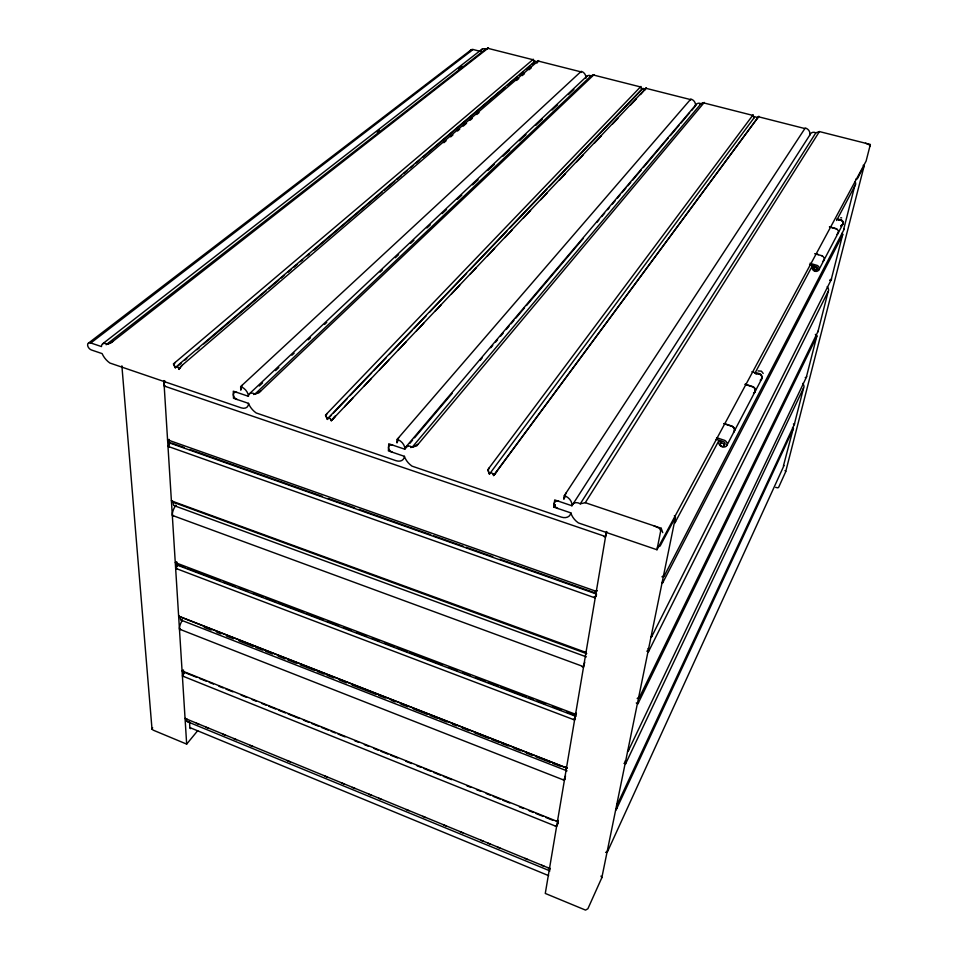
<?xml version="1.0" encoding="UTF-8"?>
<svg xmlns="http://www.w3.org/2000/svg" width="958" height="958" viewBox="0 0 958 958"><rect width="100%" height="100%" fill="white"/><g stroke="black" fill="none" stroke-linecap="round" stroke-linejoin="round"><path stroke-width="1.44" d="M869.852 146.43L869.157 144.622L865.517 143.233L819.401 131.569L815.833 132.839A4.167 3.916 23.7 0 0 809.833 135.03L571.914 505.752L554.706 499.932L553.712 507.069L570.86 512.901A16.621 12.418 32.3 0 0 578.393 522.924L656.972 549.748L866.092 161.124L870.367 144.454L865.517 143.233M690.598 100.243L690.443 99.56L645.955 88.304L331.288 420.742A2.239 1.581 42.5 0 0 329.36 418.287A2.239 1.581 42.5 0 0 327.373 419.412L325.469 415.173L640.902 86.436L641.848 89.525L549.054 186.87M240.721 389.128L240.662 386.601L241.644 386.996L240.745 390.169L241.045 386.828L242.997 384.433L581.207 71.335L581.901 71.563A5.844 5.149 54.1 0 1 585.877 78.161A4.024 3.569 53.6 0 1 591.038 75.91L593.601 75.059L640.531 86.938L641.573 88.627M397.187 439.339L398.241 439.746L396.995 442.919L397.187 439.339L690.826 99.057L691.544 99.285A5.904 5.425 45.4 0 1 695.46 105.979L691.592 110.541M397.055 441.877L398.636 437.674M575.77 716.057L576.201 714.309M564.334 495.633L565.448 496.076L563.807 499.25L564.334 495.633L805.247 127.989L806.001 128.228A6.035 5.664 25.8 0 1 809.833 135.03M606.426 531.51L545.282 893.443L585.542 910.1L587.889 908.735L601.828 877.696L675.474 517.188L674.348 515.644M563.963 498.184L566.022 493.059M565.448 496.076A9.317 6.946 33.3 0 1 571.914 505.752A6.443 4.814 32.7 0 1 580.285 503.812L585.278 502.699L661.224 528.277L656.972 549.748M197.707 730.667L186.666 744.103L153.304 730.2L152.011 729.158L152.645 727.685M818 331.456L638.866 698.55M828.107 291.759L817.916 331.791L818.336 330.953M803.534 388.194L794.23 424.717L617.084 805.055M775.669 487.382L777.932 487.85L778.71 487.179L785.632 471.887L864.116 166.009L863.206 165.267M864.116 166.009L857.35 178.775L855.662 179.266M558.083 821.317L558.047 822.778M675.474 517.188L660.158 545.988L657.332 547.198M558.227 822.455L556.586 826.538L182.391 675.977L184.355 672.36A1.868 0.742 -65.7 0 1 183.361 672.66A1.868 0.742 -65.7 0 1 183.505 671.031M575.399 717.985L574.584 719.985L175.637 568.334L177.733 564.633L184.726 567.292M595.625 596.918L596.487 594.87L595.158 597.133L593.086 597.193L167.985 446.368L170.225 442.596M557.748 823.64L556.55 825.772L555.293 826.012M784.039 465.468L607.576 851.518L605.612 852.44M616.066 810.037L793.523 428.262M802.66 383.404A5.7 4.73 22.7 0 1 803.966 387.092L625.466 764.089L625.538 763.382A7.999 5.221 28.6 0 0 625.011 761.083M794.649 423.843L794.23 424.717L793.404 423.999M628.077 751.323L806.708 376.542M637.717 704.214L817.09 335.803L815.33 334.378M404.803 449.206A6.227 4.503 39.6 0 1 412.263 447.123L416.718 445.913L703.843 102.949L753.132 115.475L753.994 117.942L489.43 474.138L487.706 469.827L753.12 114.804L753.73 117.032M183.78 673.426L182.954 675.498L183.505 676.42M827.209 286.658A5.952 5.197 21 0 1 828.55 290.633L648.422 651.859L648.518 651.057A8.514 5.976 28.6 0 0 647.967 648.47M651.404 637.262L831.568 279.041L829.76 280.383M662.445 583.314L842.98 234.243M177.122 565.723L176.236 567.855L176.823 568.777M663.774 576.812L844.345 228.902M720.871 443.219A2.203 1.76 26.9 0 1 721.075 442.321L721.673 441.614L719.207 441.255A4.347 3.473 26.9 0 0 721.182 446.38A4.347 3.473 26.9 0 0 726.775 445.554L734.127 431.519M734.235 431.304L754.88 391.93M755.012 391.69L761.598 379.129M814.001 268.539A1.82 1.605 21.7 0 1 814.12 267.318L814.659 266.671L812.576 266.456A3.581 3.161 21.7 0 0 814.084 270.91A3.581 3.161 21.7 0 0 818.839 269.916L838.034 233.297M838.13 233.129L842.681 224.447M718.943 440.5L674.755 523.104L674.875 522.17A9.113 6.91 28.8 0 0 674.312 519.248M754.868 373.321L812.647 265.306M836.597 220.508L855.614 184.475A6.251 5.748 17.3 0 0 855.099 181.493M169.578 443.698L168.62 445.877L169.243 446.811M581.027 72.509L580.764 71.814L538.109 61.025L537.007 62.953L536.72 61.899M536.995 62.593A1.461 1.257 56.2 0 0 534.372 62.294L533.343 59.24L173.386 363.944L175.434 368.123A2.191 1.461 46.6 0 1 177.17 366.962A2.191 1.461 46.6 0 1 179.11 369.369L180.763 366.423L538.612 60.57L537.474 62.258M489.023 468.079L488.269 470.115L488.927 472.869M608.354 849.806L607.097 851.446M179.601 368.507L182.499 364.95M628.879 749.623L627.538 751.312M617.874 803.343L616.653 804.648M585.278 502.699L819.401 131.569M652.23 635.621L650.817 637.357M580.285 503.812L815.833 132.839M553.712 507.069L555.353 504.579M639.681 696.873L637.178 698.478M626.257 762.388L623.957 763.43M616.856 808.312L615.719 809.223M645.967 88.364L640.495 94.555M664.601 575.195L661.942 576.824M575.243 718.201L573.195 719.446M649.237 650.195L646.806 651.189M489.43 474.138A2.299 1.7 36.5 0 1 491.717 473.036A2.299 1.7 36.5 0 1 493.621 475.551L758.473 116.768L805.031 128.6M331.887 419.891L334.857 416.215M638.519 702.525L637.333 703.388L636.268 702.956M758.305 117.008L758.868 116.253L493.621 475.551L493.142 474.066M327.013 413.569L326.115 415.485L326.822 418.179M645.129 89.525L646.399 87.825L645.728 88.531M497.394 470.893L494.352 474.701M570.86 512.901A9.281 6.898 33.2 0 1 561.244 517.081L412.012 466.139A16.047 11.64 39.3 0 1 404.384 456.331A8.981 6.455 39.9 0 1 396.025 460.69L256.169 412.958A15.675 10.813 44.3 0 1 248.481 403.354L233.489 398.253L233.297 391.175L248.397 396.289A6.083 4.191 44.6 0 1 254.984 394.049L258.959 392.768L593.601 75.059M558.286 820.407L557.436 821.533L182.068 670.899L183.589 670.145L182.667 670.828L183.194 671.342M675.127 522.122L675.606 521.511M663.271 581.686L662.026 582.464M757.443 117.966L758.473 116.768M405.593 447.29L696.167 104.446M405.833 448.093L407.761 445.817M409.701 443.53L412.599 440.117M414.527 437.83L452.176 393.355M480.174 360.28L482.102 358.005M490.795 347.742L492.723 345.467M495.621 342.042L497.549 339.755M500.447 336.342L503.345 332.917M506.243 329.492L509.129 326.079M511.069 323.792L513.967 320.367M515.895 318.092L524.577 307.829M526.517 305.542L583.41 238.255M596.99 222.304L598.858 220.005M601.756 216.58L604.654 213.167M607.611 209.754L609.48 207.467M612.437 204.054L615.275 200.617M617.263 198.354L620.101 194.917M622.029 192.642L625.897 188.079M627.885 185.804L630.723 182.379M632.711 180.104L641.345 169.829M643.321 167.566L668.373 137.904M670.361 135.629L678.994 125.354M680.982 123.091L689.616 112.816M703.723 103.201L704.334 102.47L699.819 104.218M175.134 362.471L174.105 364.268L174.835 366.89M332.318 419.664L335.396 416.407M344.652 406.659L352.867 397.989M364.16 386.062L371.357 378.482M379.572 369.812L388.816 360.052M398.061 350.305L406.276 341.635M416.55 330.797L423.747 323.217M435.04 311.29L441.207 304.788M451.481 293.95L459.696 285.28M469.971 274.443L476.138 267.941M487.43 256.026L494.627 248.433M504.89 237.596L512.087 230.016M523.391 218.101L530.576 210.509M540.851 199.671L547.018 193.169M559.34 180.164L565.507 173.661M576.8 161.746L582.967 155.244M594.271 143.317L601.456 135.737M612.761 123.822L617.898 118.397M630.22 105.392L636.387 98.89M327.648 418.61L642.147 88.89M327.373 419.412L331.492 415.089M333.552 412.922L346.964 398.863M350.053 395.618L371.704 372.913M373.764 370.746L386.134 357.765M389.235 354.52L411.916 330.726M413.976 328.558L426.358 315.577M429.447 312.332L466.57 273.401M469.659 270.156L506.782 231.213M509.872 227.968L546.994 189.037M564.945 779.105L562.502 779.572L179.457 629.143L179.445 628.412A7.58 3.137 -66.2 0 1 182.259 620.545M418.119 444.225L412.443 447.063M248.553 403.378A8.778 5.999 44.7 0 1 241.188 407.845L109.859 363.022A15.412 10.023 47.7 0 1 102.123 353.61L91.501 350.005A4.323 2.778 48.1 0 1 87.633 345.287A4.323 2.778 48.1 0 1 90.818 342.976L101.476 346.58A5.976 3.88 47.9 0 1 107.404 344.257L110.948 342.904L487.909 48.331L532.911 59.707L534.061 61.396M591.038 75.91L254.984 394.049L253.571 394.504M593.421 75.287L594.152 74.616L589.936 76.377M249.331 393.87L586.847 76.221M259.223 386.002L262.552 382.949M275.557 370.614L278.826 367.537M291.891 355.226L294.13 353.191M308.213 339.827L310.452 337.791M324.546 324.439L326.726 322.379M380.075 272.096L382.242 270.048M395.307 257.738L398.576 254.648M410.551 243.368L413.88 240.302M426.885 227.968L430.202 224.914M442.129 213.61L446.476 209.503M457.373 199.24L461.78 195.145M472.605 184.87L478.102 179.757M487.85 170.5L494.388 164.345M503.094 156.142L509.68 149.999M519.428 140.742L526.002 134.599M535.75 125.354L542.288 119.199M552.083 109.954L557.58 104.841M568.417 94.567L573.902 89.441M240.662 386.601L242.314 385.08M443.841 142.718L446.117 140.778M450.655 136.886L452.93 134.934M457.469 131.042L459.744 129.102M463.157 126.181L466.558 123.271M469.971 120.349L472.246 118.409M476.785 114.517L479.06 112.565M516.554 80.472L518.829 78.52M522.23 75.598L524.505 73.658M529.056 69.766L531.319 67.826M175.901 367.046L534.851 61.432M177.697 366.184L181.11 363.286M184.523 360.376L186.786 358.448M197.013 349.73L199.288 347.802M203.826 343.922L266.3 290.693M268.575 288.765L278.802 280.047M281.065 278.119L284.478 275.209M287.879 272.312L291.292 269.402M293.567 267.474L296.968 264.564M300.381 261.666L302.656 259.726M307.195 255.858L309.47 253.918M314.008 250.05L382.158 191.983M384.433 190.043L394.66 181.337M396.923 179.397L401.474 175.53M403.749 173.59L407.15 170.692M410.563 167.782L412.826 165.842M416.239 162.944L419.652 160.046M423.053 157.136L504.842 87.453M507.105 85.513L517.332 76.808M519.607 74.868L523.008 71.97M526.421 69.06L529.822 66.162M532.097 64.222L534.372 62.294M597.205 590.619L596.307 591.373L167.578 439.842L169.315 439.483L168.249 439.866L168.847 440.297M260.588 391.223L255.151 393.989M377.105 132.12L379.464 130.276M458.379 68.88L461.912 66.126M487.909 48.331L485.61 49.205L106.146 344.724M487.682 48.535L488.496 47.9L484.58 49.672M102.662 343.79L482.03 49.217M90.818 342.976L473.048 49.505L479.467 51.133M88.423 343.156L471.168 49.828M112.757 341.491L107.547 344.197M829.951 280.263L831.149 279.856L842.573 235.021L841.878 233.393M805.199 377.62L806.289 377.404L816.683 336.641L816.036 334.989M557.879 820.85L556.131 821.006M701.136 103.703L703.843 102.949M758.077 370.926L761.394 371.153L763.203 373.452M596.774 590.906L594.81 590.846M410.683 447.542L412.263 447.123L701.005 103.763A4.072 3.76 44.3 0 0 695.58 105.416M583.422 666.612L172.308 515.392L172.308 514.566A7.951 3.604 -67.7 0 1 175.865 505.513M605.384 536.516L164.201 386.026L164.177 385.092A8.418 4.155 -70.2 0 1 164.944 380.949M840.729 217.777L841.651 217.873M783.405 466.019L793.212 428.729L792.505 427.496M829.52 226.759L836.729 228.83M829.484 226.95L836.633 228.998A3.425 3.078 19.6 0 1 836.837 234.399M815.066 253.678L817.928 254.469M815.078 253.846L818.371 254.6M818.288 254.744L822.431 255.846M809.965 263.294L817.342 265.474A3.581 3.161 21.7 0 1 818.839 269.916M809.594 264.791L816.539 266.815A1.82 1.605 21.7 0 1 815.318 269.749M175.985 505.273A5.508 2.515 -67.9 0 1 173.266 502.267L586.571 653.643L585.997 652.446L172.069 501.118L173.937 502.83M836.981 218.903L841.292 220.184A3.389 3.054 19 0 1 840.693 225.825M574.153 713.746L576.429 713.303L575.554 714.273L175.278 562.597L176.895 562.011L175.913 562.574L176.464 563.053M751.91 371.716L759.814 374.243M745.264 384.206L753.192 386.757A4.119 3.389 25.8 0 1 755.407 389.966A4.119 3.389 25.8 0 1 753.647 392.876M745.061 384.421L753.06 386.996A4.119 3.389 25.8 0 1 755.287 390.205A4.119 3.389 25.8 0 1 753.515 393.115M724.14 423.52L732.319 426.226A4.287 3.449 26.6 0 1 733.648 431.998M723.961 423.723L732.199 426.442A4.287 3.449 26.6 0 1 733.529 432.214M716.596 437.698L724.799 440.429A4.347 3.473 26.9 0 1 726.775 445.554M716.129 439.351L723.901 441.901A2.203 1.76 26.9 0 1 723.685 445.242M404.456 456.355L388.397 450.895L388.756 443.782L404.875 449.23A9.017 6.502 40.1 0 0 398.241 439.746M603.935 536.516L605.48 537.055L605.672 536.097A9.209 1.688 -71.4 0 1 606.857 531.69M179.793 616.605L178.643 616.15L567.172 768.184L179.278 616.497L181.002 617.706M171.638 443.087L184.319 447.578M189.947 449.565L322.355 496.412M327.983 498.411L354.747 507.884M358.975 509.369L430.813 534.792M433.627 535.785L463.205 546.252M466.031 547.246L492.783 556.718M499.837 559.209L595.613 593.098M169.374 442.871L596.559 594.08M593.709 597.409L595.205 597.948M174.272 505.68L586.368 656.877M172.62 501.118L171.386 500.663L173.194 502.208M653.955 525.834L659.463 528.301L660.697 530.828M582.069 666.636L583.506 667.175L583.661 666.337A8.646 1.449 -70.6 0 1 584.751 662.337M187.529 568.345L219.693 580.548M223.885 582.141L235.069 586.38M239.272 587.972L247.655 591.146M253.259 593.265L263.043 596.978M265.845 598.043L275.629 601.756M278.431 602.822L303.602 612.366M306.392 613.419L323.181 619.778M327.373 621.371L338.569 625.622M344.161 627.741L351.155 630.388M356.747 632.508L366.531 636.22M372.123 638.339L379.117 640.998M384.721 643.117L394.504 646.83M397.307 647.883L407.09 651.596M409.892 652.661L442.057 664.852M449.051 667.51L457.433 670.684M463.037 672.803L470.031 675.462M475.623 677.581L485.407 681.294M488.209 682.347L497.992 686.06M500.794 687.125L525.966 696.67M528.768 697.735L532.959 699.316M537.151 700.909L545.545 704.094M552.538 706.741L560.933 709.926M566.525 712.045L573.519 714.704M176.931 565.016L575.854 716.333M204.246 627.334L211.227 630.053M216.795 632.232L220.987 633.861M226.555 636.04L233.536 638.758M239.105 640.938L253.056 646.375M255.846 647.464L262.815 650.183M265.606 651.272L272.575 654.003M278.155 656.17L285.125 658.9M287.915 659.978L296.285 663.247M300.465 664.876L314.416 670.325M317.194 671.414L324.175 674.133M326.965 675.222L333.935 677.941M339.515 680.12L346.485 682.838M352.065 685.018L375.764 694.263M378.554 695.352L385.523 698.083M391.104 700.25L395.283 701.891M400.863 704.058L407.833 706.788M413.413 708.956L427.364 714.405M430.154 715.494L437.123 718.213M439.914 719.302L446.883 722.021M452.463 724.2L456.643 725.829M462.223 728.008L469.192 730.726M474.773 732.906L488.712 738.343M491.502 739.432L498.471 742.151M501.262 743.24L508.243 745.971M513.811 748.138L520.793 750.868M526.361 753.036L531.941 755.215M536.133 756.844L550.072 762.293M552.862 763.382L559.831 766.101M181.302 620.197L567.04 770.879M563.064 779.776L564.394 780.315L564.537 779.572A8.191 1.245 -70.1 0 1 565.543 775.92M550.012 869.253A5.401 0.754 -69.8 0 1 550.155 868.643L185.648 718.68L187.253 719.47M185.744 672.923L196.821 677.366M199.587 678.48L206.509 681.258M209.287 682.371L213.442 684.036M218.975 686.263L223.13 687.928M225.896 689.041L232.818 691.82M241.129 695.161L246.673 697.376M252.205 699.603L256.361 701.268M261.905 703.495L266.061 705.16M268.827 706.274L275.748 709.052M278.515 710.165L285.436 712.944M288.214 714.057L299.291 718.5M303.447 720.165L308.979 722.392M311.745 723.506L318.679 726.284M321.445 727.397L328.366 730.176M331.133 731.289L335.288 732.954M338.054 734.067L344.988 736.846M354.676 740.738L358.831 742.402M364.363 744.629L368.519 746.294M374.063 748.521L378.218 750.186M380.985 751.3L387.906 754.078M390.672 755.191L397.606 757.97M405.905 761.299L411.449 763.526M416.981 765.753L421.137 767.418M423.915 768.532L430.837 771.31M433.603 772.423L440.524 775.202M443.291 776.315L451.601 779.644M466.833 785.764L470.989 787.428M476.533 789.655L480.688 791.32M486.221 793.547L490.376 795.212M493.142 796.326L500.064 799.104M502.842 800.217L509.764 802.996M519.452 806.887L523.607 808.552M529.151 810.779L533.307 812.444M536.073 813.558L542.994 816.336M545.761 817.449L552.682 820.228M821.521 255.642L822.359 255.99A3.545 3.137 21.2 0 1 822.599 261.522M547.76 867.517L550.155 868.643L549.545 868.259M186.151 718.847L185.05 718.404L186.618 719.159M196.342 723.29L199.096 724.428M206.006 727.266L208.76 728.403M222.567 734.079L225.334 735.217M233.62 738.63L236.387 739.756M250.194 745.444L252.948 746.569M287.472 760.772L290.238 761.909M324.75 776.1L327.516 777.237M341.323 782.914L344.09 784.051M352.376 787.452L355.131 788.59M368.938 794.266L371.704 795.403M378.614 798.242L381.368 799.379M406.228 809.594L408.982 810.731M422.789 816.408L425.556 817.545M443.506 824.934L446.272 826.059M460.079 831.748L462.834 832.873M480.784 840.262L483.55 841.399M487.694 843.1L490.46 844.237M497.358 847.076L500.124 848.213M524.972 858.428L527.738 859.565M541.545 865.242L544.312 866.379M187.241 721.59L549.952 870.894M189.516 721.889L189.864 727.589L548.647 875.648M565.22 766.927L566.849 767.849M584.548 651.919L586.536 653.595M165.494 386.469L164.872 385.799M173.53 515.835L172.943 515.141M180.607 629.598L180.044 628.879M785.009 470.582L785.74 471.444M843.723 229.166L854.907 185.253M600.989 876.079L601.828 877.696M178.511 367.92L179.11 369.369M330.738 419.281L331.288 420.742M661.224 528.277L662.744 532.648M644.351 89.154L644.602 90.22A1.473 1.329 50.4 0 0 643.441 88.507A1.473 1.329 50.4 0 0 641.848 89.525M756.64 117.583L756.856 118.672A1.497 1.401 35.8 0 0 755.706 116.924A1.497 1.401 35.8 0 0 753.994 117.942M121.882 365.812L152.011 729.158M163.854 380.577L186.666 744.103M177.733 564.633A1.952 0.85 -66.9 0 1 176.667 564.801A1.952 0.85 -66.9 0 1 176.811 562.993M182.463 619.898A5.245 2.191 -66.3 0 1 180.379 617.299M190.965 728.463A3.616 1.365 -65.3 0 1 189.864 727.589M188.223 721.47A5.018 1.916 -65.3 0 1 186.678 719.195M169.925 442.812A2.06 0.982 -68.9 0 1 168.979 442.237A2.06 0.982 -68.9 0 1 169.458 440.093M755.91 374.039A3.976 3.293 25.5 0 1 761.275 375.656A3.976 3.293 25.5 0 1 760.197 380.23M756.149 373.596A3.976 3.293 25.5 0 1 761.191 374.817A3.976 3.293 25.5 0 1 761.191 379.296M838.753 219.873A3.317 2.994 19 0 1 842.848 222.112A3.317 2.994 19 0 1 840.681 225.765M842.286 224.711A3.305 2.982 19 0 1 841.615 225.178M838.13 219.861A3.305 2.982 19 0 1 842.777 224.1M392.337 452.236A4.491 3.233 40.2 0 1 388.505 447.314A4.491 3.233 40.2 0 1 392.708 445.123M557.987 508.53A4.646 3.461 33.5 0 1 554.203 503.501A4.646 3.461 33.5 0 1 558.993 501.381M237.189 399.51A4.395 3.006 44.9 0 1 233.333 394.696A4.395 3.006 44.9 0 1 236.997 392.433M480.76 51.457A4 3.377 57.5 0 1 485.61 49.205M470.27 51.54A2.898 2.431 57.6 0 1 473.048 49.505M241.644 386.996A8.814 6.047 44.9 0 1 248.397 396.289M720.655 445.494A2.012 1.605 26.9 0 0 723.997 445.793A2.012 1.605 26.9 0 0 722.092 443.111A2.012 1.605 26.9 0 0 720.655 445.494M813.833 269.821A1.653 1.461 21.7 0 0 816.659 269.928A1.653 1.461 21.7 0 0 815.138 267.641A1.653 1.461 21.7 0 0 813.833 269.821"/></g></svg>
